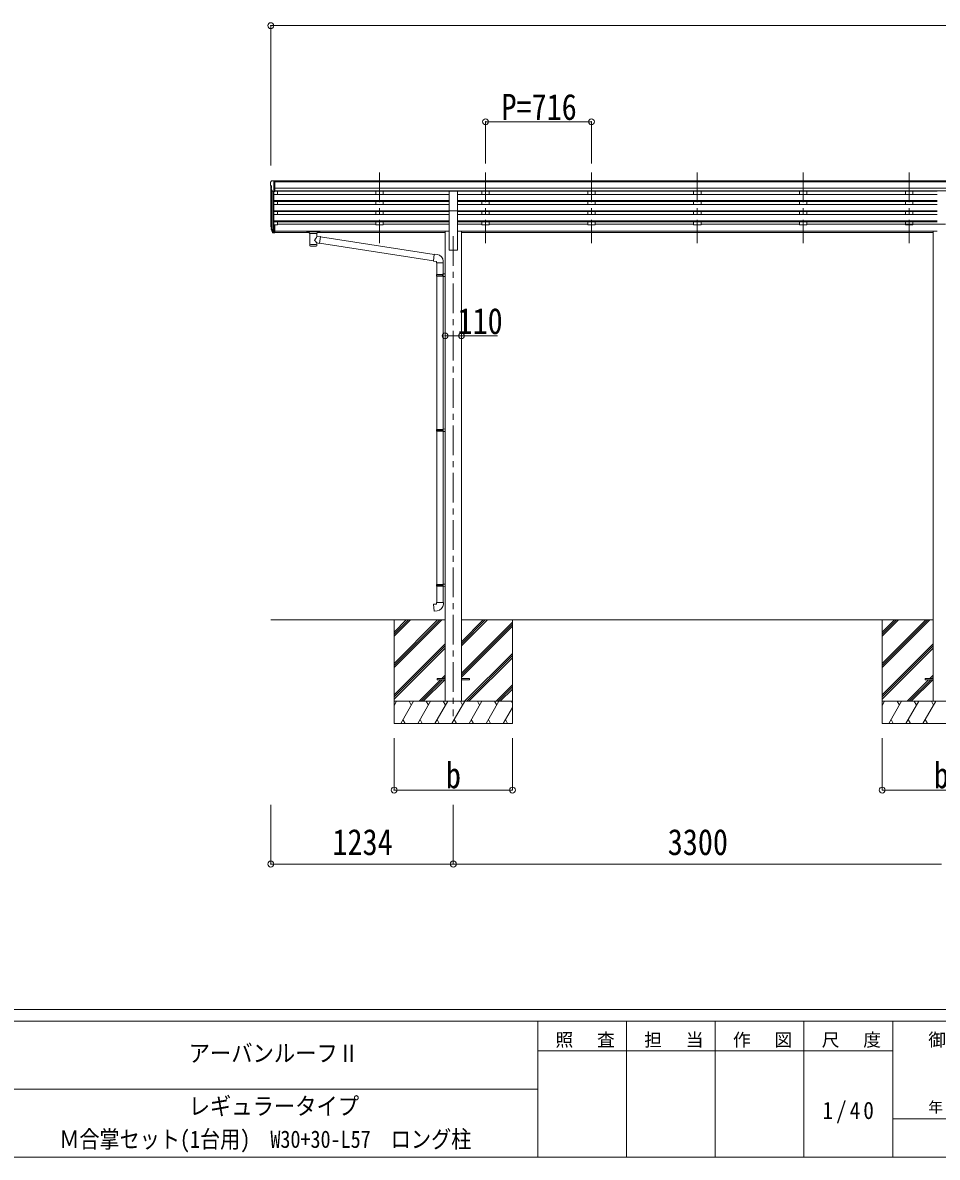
# Model space of a CAD drawing. Units: millimetres at full size, sheet at 1:40; some dimension numbers follow another scale. Extents: x -11243 to 11243, y -7760 to 7760.
# Drawn here: x 119 to 6303, y -7760 to -91 of the extents above; entities that cross this region are included whole.
import ezdxf
from ezdxf.enums import TextEntityAlignment as Align

# ---------------------------------------------------------------- set-up
doc = ezdxf.new("R2010")
doc.units = ezdxf.units.MM
doc.header["$LTSCALE"] = 40
doc.header["$PDMODE"] = 32
doc.header["$PDSIZE"] = 40
doc.linetypes.add('CHAIN1', pattern=[8, 5, -1, 1, -1])
for name, color, linetype, lineweight in [('0-0_0', 7, 'Continuous', 9), ('0-1_本体', 5, 'CHAIN1', 9), ('0-3_ELV2', 4, 'Continuous', 9), ('0-6_OTH_LINE', 6, 'Continuous', 9), ('0-9_OUTLINE', 7, 'Continuous', 9), ('F-0_240', 7, 'Continuous', 9)]:
    doc.layers.add(name, color=color, linetype=linetype, lineweight=lineweight)
doc.styles.add('ＭＳ ゴシック', font='')
doc.styles.get('ＭＳ ゴシック').set_extended_font_data('MS Gothic')

msp = doc.modelspace()

# ---------------------------------------------------------------- linework, layer by layer
at = {"layer": '0-0_0'}
for p, q in [((1796.51, -4127.72), (2975.31, -4127.72)), ((2630.51, -4127.72), (2630.51, -4827.72)), ((2630.51, -4421.9), (2924.68, -4127.72)), ((2630.51, -4436.04), (2938.83, -4127.72)), ((2630.51, -4450.18), (2952.97, -4127.72)), ((2630.51, -4238.05), (2740.84, -4127.72)), ((2630.51, -4223.91), (2726.69, -4127.72)), ((2630.51, -4209.77), (2712.55, -4127.72)), ((3085.71, -4303.35), (3261.34, -4127.72)), ((3085.71, -4289.21), (3247.19, -4127.72)), ((3085.71, -4275.07), (3233.05, -4127.72)), ((3085.71, -4127.72), (6275.31, -4127.72)), ((3430.51, -4127.72), (3430.51, -4827.72)), ((5930.51, -4127.72), (5930.51, -4827.72)), ((5930.51, -4421.9), (6224.68, -4127.72)), ((5930.51, -4436.04), (6238.83, -4127.72)), ((5930.51, -4450.18), (6252.97, -4127.72)), ((5930.51, -4238.05), (6040.84, -4127.72)), ((5930.51, -4223.91), (6026.69, -4127.72)), ((5930.51, -4209.77), (6012.55, -4127.72)), ((3085.71, -4487.2), (3430.51, -4142.4)), ((3085.71, -4501.34), (3430.51, -4156.54)), ((3085.71, -4515.48), (3430.51, -4170.69)), ((2630.51, -4634.03), (2975.31, -4289.23)), ((5930.51, -4634.03), (6275.31, -4289.23)), ((2630.51, -4648.17), (2975.31, -4303.38)), ((2630.51, -4662.32), (2975.31, -4317.52)), ((3107.31, -4677.72), (3430.51, -4354.53)), ((3121.46, -4677.72), (3430.51, -4368.68)), ((5930.51, -4648.17), (6275.31, -4303.38)), ((5930.51, -4662.32), (6275.31, -4317.52)), ((3135.6, -4677.72), (3430.51, -4382.82)), ((2953.45, -4523.22), (2975.31, -4501.36)), ((2967.59, -4523.22), (2975.31, -4515.51)), ((6253.45, -4523.22), (6275.31, -4501.36)), ((6267.59, -4523.22), (6275.31, -4515.51)), ((2798.95, -4677.72), (2944.45, -4532.22)), ((2813.09, -4677.72), (2958.59, -4532.22)), ((2827.23, -4677.72), (2972.73, -4532.22)), ((3319.45, -4677.72), (3430.51, -4566.66)), ((3333.59, -4677.72), (3430.51, -4580.81)), ((3347.73, -4677.72), (3430.51, -4594.95)), ((6098.95, -4677.72), (6244.45, -4532.22)), ((6113.09, -4677.72), (6258.59, -4532.22)), ((6127.23, -4677.72), (6272.73, -4532.22)), ((3430.51, -4677.72), (2630.51, -4677.72)), ((2630.51, -4705.23), (2646.38, -4677.72)), ((2675.25, -4827.72), (2761.85, -4677.72)), ((2746.85, -4703.7), (2731.85, -4677.72)), ((2790.72, -4827.72), (2877.32, -4677.72)), ((2862.32, -4703.71), (2847.32, -4677.72)), ((2906.19, -4827.72), (2992.79, -4677.72)), ((2977.79, -4703.7), (2962.79, -4677.72)), ((3021.66, -4827.72), (3108.26, -4677.72)), ((3093.26, -4703.7), (3078.26, -4677.72)), ((3137.13, -4827.72), (3223.73, -4677.72)), ((3208.73, -4703.7), (3193.73, -4677.72)), ((3252.6, -4827.72), (3339.2, -4677.72)), ((3309.2, -4677.72), (3324.2, -4703.7)), ((3424.67, -4677.72), (3430.51, -4687.82)), ((6730.51, -4677.72), (5930.51, -4677.72)), ((5930.51, -4705.23), (5946.38, -4677.72)), ((5975.25, -4827.72), (6061.85, -4677.72)), ((6046.85, -4703.7), (6031.85, -4677.72)), ((6090.72, -4827.72), (6177.32, -4677.72)), ((6162.32, -4703.71), (6147.32, -4677.72)), ((6206.19, -4827.72), (6292.79, -4677.72)), ((6277.79, -4703.7), (6262.79, -4677.72)), ((3368.07, -4827.72), (3430.51, -4719.59)), ((2630.51, -4827.72), (3430.51, -4827.72)), ((2690.25, -4801.74), (2705.25, -4827.72)), ((2805.72, -4801.74), (2820.72, -4827.72)), ((2921.19, -4801.74), (2936.19, -4827.72)), ((3036.66, -4801.74), (3051.66, -4827.72)), ((3152.13, -4801.74), (3167.13, -4827.72)), ((3267.6, -4801.74), (3282.6, -4827.72)), ((3383.07, -4801.74), (3398.07, -4827.72)), ((5930.51, -4827.72), (6730.51, -4827.72)), ((5990.25, -4801.74), (6005.25, -4827.72)), ((6105.72, -4801.74), (6120.72, -4827.72)), ((6221.19, -4801.74), (6236.19, -4827.72))]:
    msp.add_line(p, q, dxfattribs=at)
at = {"layer": '0-1_本体'}
for p, q in [((2532.5, -1103.32), (2532.5, -1580.84)), ((2532.51, -1103.32), (2532.51, -1580.84)), ((3248.5, -1103.32), (3248.5, -1580.84)), ((3248.51, -1103.32), (3248.51, -1580.84)), ((3964.5, -1103.32), (3964.5, -1580.84)), ((3964.51, -1103.32), (3964.51, -1580.84)), ((4680.5, -1103.32), (4680.5, -1580.84)), ((4680.51, -1103.32), (4680.51, -1580.84)), ((5396.5, -1103.32), (5396.5, -1580.84)), ((5396.51, -1103.32), (5396.51, -1580.84)), ((6112.5, -1103.32), (6112.5, -1580.84)), ((6112.51, -1103.32), (6112.51, -1580.84)), ((3030.51, -1534.16), (3030.51, -4777.72))]:
    msp.add_line(p, q, dxfattribs=at)
at = {"layer": '0-3_ELV2'}
for p, q in [((1794.51, -1168.44), (1794.51, -1169.07)), ((1796.51, -1189.64), (1796.51, -1456.08)), ((1797.04, -1190.25), (1802.36, -1193.32)), ((1801.41, -1159.63), (1797.35, -1165.44)), ((1808.88, -1230.24), (1799.88, -1214.64)), ((1801.48, -1217.41), (1801.48, -1482.79)), ((1804.51, -1159.07), (1802.17, -1159.21)), ((1802.51, -1193.58), (1802.51, -1209.85)), ((1804.51, -1159.07), (1823.01, -1159.07)), ((1816.51, -1232.05), (1816.51, -1159.07)), ((1823.01, -1159.07), (1833.01, -1159.15)), ((1823.01, -1231.05), (1823.01, -1159.07)), ((7538.01, -1160.67), (1823.01, -1160.67)), ((7538.01, -1165.89), (1823.01, -1165.89)), ((7538.01, -1209.42), (1823.01, -1209.42)), ((1833.01, -1160.67), (1833.01, -1159.15)), ((1810.51, -1231.57), (1810.5, -1501.22)), ((1816.51, -1232.05), (1811.3, -1231.73)), ((1816.51, -1232.05), (1816.5, -1456.45)), ((1816.5, -1250.97), (3003, -1250.97)), ((1816.5, -1292.85), (3003, -1292.85)), ((1816.5, -1294.34), (3003, -1294.34)), ((1816.5, -1298.66), (3003, -1298.66)), ((1823.01, -1231.05), (1816.51, -1231.05)), ((7538.01, -1227.27), (1823.01, -1227.27)), ((3003.01, -1230.52), (1823.01, -1230.52)), ((1841.5, -1230.52), (1841.5, -1250.97)), ((1841.5, -1298.66), (1841.5, -1319.46)), ((2507.5, -1230.52), (2507.5, -1250.97)), ((2507.5, -1298.66), (2507.5, -1319.46)), ((2557.5, -1230.52), (2557.5, -1250.97)), ((2557.5, -1298.66), (2557.5, -1319.46)), ((3003.01, -1361.49), (3003.01, -1229.7)), ((3003.01, -1229.7), (3058.01, -1229.7)), ((6303, -1250.97), (3058, -1250.97)), ((6303, -1292.85), (3058, -1292.85)), ((6303, -1294.34), (3058, -1294.34)), ((6303, -1298.66), (3058, -1298.66)), ((3058.01, -1361.49), (3058.01, -1229.7)), ((6303.01, -1230.52), (3058.01, -1230.52)), ((3223.5, -1230.52), (3223.5, -1250.97)), ((3223.5, -1298.66), (3223.5, -1319.46)), ((3273.5, -1230.52), (3273.5, -1250.97)), ((3273.5, -1298.66), (3273.5, -1319.46)), ((3939.5, -1230.52), (3939.5, -1250.97)), ((3939.5, -1298.66), (3939.5, -1319.46)), ((3989.5, -1230.52), (3989.5, -1250.97)), ((3989.5, -1298.66), (3989.5, -1319.46)), ((4655.5, -1230.52), (4655.5, -1250.97)), ((4655.5, -1298.66), (4655.5, -1319.46)), ((4705.5, -1230.52), (4705.5, -1250.97)), ((4705.5, -1298.66), (4705.5, -1319.46)), ((5371.5, -1230.52), (5371.5, -1250.97)), ((5371.5, -1298.66), (5371.5, -1319.46)), ((5421.5, -1230.52), (5421.5, -1250.97)), ((5421.5, -1298.66), (5421.5, -1319.46)), ((6087.5, -1230.52), (6087.5, -1250.97)), ((6087.5, -1298.66), (6087.5, -1319.46)), ((6137.5, -1230.52), (6137.5, -1250.97)), ((6137.5, -1298.66), (6137.5, -1319.46)), ((1816.5, -1319.46), (3003, -1319.46)), ((1816.5, -1361.34), (3003, -1361.34)), ((1816.5, -1362.84), (3003, -1362.84)), ((1816.5, -1367.15), (3003, -1367.15)), ((1841.5, -1387.95), (1841.5, -1367.15)), ((2507.5, -1367.15), (2507.5, -1387.95)), ((2557.5, -1367.15), (2557.5, -1387.95)), ((3003.01, -1361.49), (3003.01, -1627.72)), ((3003.01, -1361.49), (3058.01, -1361.49)), ((6303, -1319.46), (3058, -1319.46)), ((6303, -1361.34), (3058, -1361.34)), ((6303, -1362.84), (3058, -1362.84)), ((6303, -1367.15), (3058, -1367.15)), ((3058.01, -1361.49), (3058.01, -1627.72)), ((3223.5, -1367.15), (3223.5, -1387.95)), ((3273.5, -1367.15), (3273.5, -1387.95)), ((3939.5, -1367.15), (3939.5, -1387.95)), ((3989.5, -1367.15), (3989.5, -1387.95)), ((4655.5, -1367.15), (4655.5, -1387.95)), ((4705.5, -1367.15), (4705.5, -1387.95)), ((5371.5, -1367.15), (5371.5, -1387.95)), ((5421.5, -1367.15), (5421.5, -1387.95)), ((6087.5, -1367.15), (6087.5, -1387.95)), ((6137.5, -1367.15), (6137.5, -1387.95)), ((1816.5, -1387.95), (3003, -1387.95)), ((1816.5, -1429.83), (3003, -1429.83)), ((1816.5, -1431.33), (3003, -1431.33)), ((1816.5, -1435.65), (3003, -1435.65)), ((1816.5, -1456.45), (1816.5, -1511.22)), ((1823, -1456.45), (1816.5, -1456.45)), ((1823, -1456.45), (1823, -1510.48)), ((1841.5, -1457.08), (1823, -1457.08)), ((1841.5, -1435.65), (1841.5, -1457.08)), ((1841.5, -1452.14), (2507.5, -1452.14)), ((2507.5, -1435.65), (2507.5, -1457.08)), ((2557.5, -1457.08), (2507.5, -1457.08)), ((2557.5, -1435.65), (2557.5, -1457.08)), ((2557.5, -1452.14), (3003, -1452.14)), ((6303, -1387.95), (3058, -1387.95)), ((6303, -1429.83), (3058, -1429.83)), ((6303, -1431.33), (3058, -1431.33)), ((6303, -1435.65), (3058, -1435.65)), ((3223.5, -1452.14), (3058, -1452.14)), ((3223.5, -1435.65), (3223.5, -1457.08)), ((3273.5, -1457.08), (3223.5, -1457.08)), ((3273.5, -1435.65), (3273.5, -1457.08)), ((3939.5, -1452.14), (3273.5, -1452.14)), ((3939.5, -1435.65), (3939.5, -1457.08)), ((3989.5, -1457.08), (3939.5, -1457.08)), ((3989.5, -1435.65), (3989.5, -1457.08)), ((4655.5, -1452.14), (3989.5, -1452.14)), ((4655.5, -1435.65), (4655.5, -1457.08)), ((4705.5, -1457.08), (4655.5, -1457.08)), ((4705.5, -1435.65), (4705.5, -1457.08)), ((5371.5, -1452.14), (4705.5, -1452.14)), ((5371.5, -1435.65), (5371.5, -1457.08)), ((5421.5, -1457.08), (5371.5, -1457.08)), ((5421.5, -1435.65), (5421.5, -1457.08)), ((6303, -1452.14), (5421.5, -1452.14)), ((6087.5, -1435.65), (6087.5, -1457.08)), ((6358, -1452.14), (6087.5, -1452.14)), ((6137.5, -1457.08), (6087.5, -1457.08)), ((6137.5, -1435.65), (6137.5, -1457.08)), ((6303.01, -1452.14), (6137.5, -1452.14)), ((1797.6, -1470.64), (1801.48, -1478.58)), ((1798.2, -1469.26), (1801.48, -1476.32)), ((1799.91, -1481.91), (1800.25, -1486.32)), ((1800.25, -1486.32), (1809.06, -1509.86)), ((1800.87, -1485.75), (1809.06, -1501.93)), ((1810.07, -1500.8), (1802.32, -1485.39)), ((1816.5, -1501.48), (1811.37, -1501.48)), ((1816.5, -1503.28), (1811.66, -1503.28)), ((1816.5, -1511.22), (1811.66, -1511.22)), ((1823, -1496.58), (1816.5, -1496.58)), ((1823, -1501.46), (1816.5, -1501.46)), ((1823, -1510.48), (1816.5, -1510.48)), ((1823, -1499.15), (2975.31, -1499.15)), ((1823, -1500.55), (2975.31, -1500.55)), ((2057, -1508.24), (1823, -1508.24)), ((2975.31, -1508.24), (2111, -1508.24)), ((2975.31, -1498.72), (2975.31, -4677.72)), ((2975.31, -1498.72), (3003.01, -1498.72)), ((3085.71, -1498.72), (3058.01, -1498.72)), ((3085.71, -1498.72), (3085.71, -4677.72)), ((6275.3, -1499.15), (3085.71, -1499.15)), ((6275.3, -1500.55), (3085.71, -1500.55)), ((6275.3, -1508.24), (3085.71, -1508.24)), ((6275.31, -1498.72), (6275.31, -4677.72)), ((6275.31, -1498.72), (6303.01, -1498.72)), ((3003.01, -1627.72), (3058.01, -1627.72)), ((2920.51, -4523.22), (2975.31, -4523.22)), ((3085.71, -4523.22), (3140.51, -4523.22)), ((3140.51, -4523.22), (3140.51, -4532.22)), ((6220.51, -4523.22), (6275.31, -4523.22)), ((3085.71, -4532.22), (3140.51, -4532.22))]:
    msp.add_line(p, q, dxfattribs=at)
for points in [[(2920.51, -4523.22), (2920.51, -4532.22), (2975.31, -4532.22)], [(6220.51, -4523.22), (6220.51, -4532.22), (6275.31, -4532.22)]]:
    msp.add_lwpolyline(points, dxfattribs=at)
for centre, radius, start, end in [((1797.51, -1168.44), 3, 93, 180), ((1996.51, -1169.07), 202, 180, 184.94904), ((1801.41, -1185.88), 6.18, 185.7035, 224.99897), ((1802.48, -1213.14), 3, 94.7167, 210), ((1802.23, -1160.21), 1, 93.5, 145), ((1802.21, -1209.85), 0.3, 274.7167, 0), ((1802.21, -1193.58), 0.3, 0, 60), ((1811.48, -1228.74), 3, 210, 266.5), ((1825.69, -1461.52), 29.53, 186.50806, 197.98144), ((1827.09, -1459.76), 30.41, 187.1552, 198.19734)]:
    msp.add_arc(centre, radius, start, end, dxfattribs=at)
for centre, major_axis, ratio, start_param, end_param in [((1885.16, -1461.95), (-89.06, 1.43), 0.57596, 6.1962358, 6.3678173), ((1884.37, -1455.28), (87.93, 4.42), 0.541684, 3.0659337, 3.2228513), ((1801.22, -1481.91), (1.3, 0), 0.90356, 1.3700892, 3.347195), ((1887.14, -1465.72), (-89.07, 0), 0.90356, 0.2056023, 0.2515348), ((1886.42, -1461.85), (-88.05, 0), 0.90356, 0.2662965, 0.3003836), ((1811.66, -1500.57), (-3, 0), 0.90356, 0.5235988, 1.5707963), ((1811.66, -1508.51), (3, 0), 0.90356, 3.6651914, 4.712389), ((1811.37, -1500.12), (-1.5, 0), 0.90356, 0.5235988, 1.5707963)]:
    msp.add_ellipse(centre, major_axis=major_axis, ratio=ratio, start_param=start_param, end_param=end_param, dxfattribs=at)
at = {"layer": '0-6_OTH_LINE'}
for p, q in [((1796.51, -110.67), (1796.51, -1056.08)), ((1796.51, -110.67), (7564.51, -110.67)), ((3248.51, -760.67), (3248.51, -1043.12)), ((3248.51, -760.67), (3964.51, -760.67)), ((3964.51, -760.67), (3964.51, -1043.12)), ((2975.31, -2207.27), (3085.71, -2207.27)), ((2630.51, -5277.72), (2630.51, -4927.74)), ((3430.51, -5277.72), (3430.51, -4927.74)), ((5930.51, -5277.72), (5930.51, -4927.74)), ((2630.51, -5277.72), (3430.51, -5277.72)), ((5930.51, -5277.72), (6730.51, -5277.72)), ((1796.51, -5777.72), (1796.51, -5377.72)), ((3030.51, -5777.72), (3030.51, -5377.72)), ((3030.51, -5777.72), (1796.51, -5777.72)), ((6330.51, -5777.72), (3030.51, -5777.72))]:
    msp.add_line(p, q, dxfattribs=at)
at = {"layer": '0-6_OTH_LINE', "lineweight": 18}
msp.add_line((3085.71, -2207.27), (3329.6, -2207.27), dxfattribs=at)
at = {"layer": '0-6_OTH_LINE'}
for p in [(1796.51, -110.67), (3248.51, -760.67), (3964.51, -760.67), (2975.31, -2207.27), (3085.71, -2207.27), (2630.51, -5277.72), (3430.51, -5277.72), (5930.51, -5277.72), (1796.51, -5777.72), (3030.51, -5777.72)]:
    msp.add_point(p, dxfattribs=at)
at = {"layer": '0-9_OUTLINE'}
for p, q in [((2040.5, -1501.32), (2040.5, -1507.08)), ((2042.5, -1500.66), (2125.5, -1500.66)), ((2042.5, -1502.84), (2125.5, -1502.84)), ((2042.5, -1507.75), (2057, -1507.75)), ((2057, -1513.39), (2057, -1506.84)), ((2061.1, -1514.31), (2061.09, -1599.75)), ((2106.9, -1533.06), (2106.9, -1514.31)), ((2132.12, -1536.96), (2106.9, -1533.05)), ((2111, -1513.39), (2111, -1506.84)), ((2111, -1507.75), (2125.5, -1507.75)), ((2127.5, -1501.32), (2127.5, -1507.08)), ((2106.92, -1599.75), (2106.9, -1579.08)), ((2106.9, -1579.4), (2125.1, -1582.22)), ((2132.12, -1536.96), (2125.1, -1582.22)), ((2897.44, -1700.26), (2125.37, -1580.48)), ((2901.11, -1658.32), (2131.81, -1538.97)), ((2922.12, -1658.2), (2901.28, -1656.38)), ((2917.19, -1713.94), (2963.19, -1713.94)), ((2919.3, -1713.94), (2919.3, -1791.79)), ((2961.3, -1713.94), (2961.3, -1789.23)), ((2963.19, -1713.94), (2963.19, -1703.03)), ((2917.3, -1793.79), (2918.3, -1791.79)), ((2917.3, -1793.79), (2961.3, -1793.79)), ((2917.3, -1793.79), (2917.3, -1801.79)), ((2917.3, -1801.79), (2961.3, -1801.79)), ((2917.3, -1801.79), (2918.3, -1803.79)), ((2918.3, -1791.79), (2961.3, -1791.79)), ((2918.3, -1803.79), (2961.3, -1803.79)), ((2919.3, -1803.79), (2919.3, -2839.98)), ((2956.83, -1793.79), (2956.4, -1791.79)), ((2959.3, -1789.29), (2975.3, -1788.82)), ((2959.3, -1791.29), (2959.3, -1789.29)), ((2959.3, -1791.29), (2961.3, -1791.29)), ((2959.3, -1806.29), (2959.3, -1804.29)), ((2959.3, -1806.29), (2975.3, -1806.76)), ((2961.3, -1806.35), (2961.3, -2837.42)), ((2975.3, -1788.82), (2975.3, -1806.76)), ((2959.3, -2837.48), (2975.3, -2837.01)), ((2959.3, -2839.48), (2959.3, -2837.48)), ((2975.3, -2837.01), (2975.3, -2854.95)), ((2917.3, -2841.98), (2918.3, -2839.98)), ((2917.3, -2841.98), (2961.3, -2841.98)), ((2917.3, -2841.98), (2917.3, -2849.98)), ((2917.3, -2849.98), (2961.3, -2849.98)), ((2917.3, -2849.98), (2918.3, -2851.98)), ((2918.3, -2839.98), (2961.3, -2839.98)), ((2918.3, -2851.98), (2961.3, -2851.98)), ((2919.3, -2851.98), (2919.3, -3888.17)), ((2956.83, -2841.98), (2956.4, -2839.98)), ((2959.3, -2839.48), (2961.3, -2839.48)), ((2959.3, -2854.48), (2959.3, -2852.48)), ((2959.3, -2854.48), (2975.3, -2854.95)), ((2961.3, -2854.54), (2961.3, -3885.61)), ((2917.3, -3890.17), (2918.3, -3888.17)), ((2917.3, -3890.17), (2961.3, -3890.17)), ((2917.3, -3890.17), (2917.3, -3898.17)), ((2917.3, -3898.17), (2961.3, -3898.17)), ((2917.3, -3898.17), (2918.3, -3900.17)), ((2918.3, -3888.17), (2961.3, -3888.17)), ((2918.3, -3900.17), (2961.3, -3900.17)), ((2919.3, -3900.17), (2919.3, -4010.17)), ((2956.83, -3890.17), (2956.4, -3888.17)), ((2959.3, -3885.67), (2975.3, -3885.19)), ((2959.3, -3887.67), (2959.3, -3885.67)), ((2959.3, -3887.67), (2961.3, -3887.67)), ((2959.3, -3902.67), (2959.3, -3900.67)), ((2959.3, -3902.67), (2975.3, -3903.14)), ((2961.3, -3902.72), (2961.3, -4010.17)), ((2975.3, -3885.19), (2975.3, -3903.14)), ((2917.3, -4010.17), (2963.3, -4010.17)), ((2917.3, -4020.17), (2917.3, -4010.17)), ((2963.3, -4010.17), (2963.3, -4021.08))]:
    msp.add_line(p, q, dxfattribs=at)
for points in [[(2040.5, -1501.32), (2040.54, -1501.13), (2040.63, -1500.99), (2040.72, -1500.9), (2040.82, -1500.84), (2040.95, -1500.79), (2041.24, -1500.73), (2041.73, -1500.68), (2042.27, -1500.66), (2042.5, -1500.66)], [(2040.5, -1507.08), (2040.54, -1507.28), (2040.63, -1507.41), (2040.72, -1507.51), (2040.82, -1507.57), (2040.95, -1507.61), (2041.24, -1507.68), (2041.73, -1507.72), (2042.27, -1507.74), (2042.5, -1507.75)], [(2125.5, -1500.66), (2125.86, -1500.66), (2126.39, -1500.69), (2126.84, -1500.74), (2127.14, -1500.82), (2127.31, -1500.92), (2127.43, -1501.05), (2127.5, -1501.23), (2127.5, -1501.32)], [(2125.5, -1507.75), (2125.86, -1507.74), (2126.39, -1507.72), (2126.84, -1507.67), (2127.14, -1507.59), (2127.31, -1507.49), (2127.43, -1507.35), (2127.5, -1507.17), (2127.5, -1507.08)], [(2901.28, -1656.38), (2897.27, -1702.2), (2917.19, -1703.94), (2917.19, -1713.94)], [(2956.83, -1793.79), (2956.83, -1801.79), (2956.4, -1803.79)], [(2959.3, -1804.29), (2961.3, -1804.29), (2961.3, -1791.29)], [(2956.83, -2841.98), (2956.83, -2849.98), (2956.4, -2851.98)], [(2959.3, -2852.48), (2961.3, -2852.48), (2961.3, -2839.48)], [(2956.83, -3890.17), (2956.83, -3898.17), (2956.4, -3900.17)], [(2959.3, -3900.67), (2961.3, -3900.67), (2961.3, -3887.67)], [(2922.23, -4065.91), (2901.39, -4067.73), (2897.38, -4021.91), (2917.3, -4020.17)]]:
    msp.add_lwpolyline(points, dxfattribs=at)
for centre, start, end in [((2918.19, -1703.03), 0, 85), ((2918.3, -4021.08), 275, 0)]:
    msp.add_arc(centre, 45, start, end, dxfattribs=at)
for centre, major_axis, ratio, start_param, end_param in [((2042.5, -1503.06), (2, 0), 0.109601, 3.1415927, 4.712389), ((2084, -1513.31), (27.06, 0), 0.069685, 3.1415927, 6.2831853), ((2084, -1506.84), (27, 0), 0.070066, 6.2831853, 9.424778), ((2084, -1559.59), (-22.81, -26.62), 0.234429, 1.6855472, 3.1268519), ((2095, -1510.82), (16, 0), 0.361356, 6.2636979, 6.2831853), ((2125.5, -1503.06), (2, 0), 0.109601, 4.712389, 6.2831853), ((2084, -1599.75), (22.92, 0), 0.101955, 3.1415499, 6.2833984), ((2084, -1587.31), (22.91, 0), 0.122865, 3.1415927, 6.2831853), ((2086.56, -1556.94), (20.32, -22.25), 0.045535, 0.0389954, 1.3075346)]:
    msp.add_ellipse(centre, major_axis=major_axis, ratio=ratio, start_param=start_param, end_param=end_param, dxfattribs=at)
at = {"layer": 'F-0_240', "color": 5}
for p, q in [((-11242.74, -6760), (10677.26, -6760)), ((-11242.74, -6840), (7121.58, -6840)), ((3601.58, -6840), (3601.58, -7760)), ((4201.58, -6840), (4201.58, -7760)), ((4801.58, -6840), (4801.58, -7760)), ((5401.58, -6840), (5401.58, -7760)), ((6001.58, -6840), (6001.58, -7760)), ((3601.58, -7040), (6001.58, -7040)), ((-4598.42, -7300), (3601.58, -7300)), ((6001.58, -7500), (7121.58, -7500)), ((-11242.74, -7760), (10677.26, -7760))]:
    msp.add_line(p, q, dxfattribs=at)

# ---------------------------------------------------------------- texts
at = {"layer": '0-6_OTH_LINE', "color": 7, "style": 'ＭＳ ゴシック', "width": 0.85}
for s, p in [('P=716', (3356.51, -800.67)), ('110', (3059.28, -2247.96)), ('b', (2980.51, -5317.72)), ('b', (6280.51, -5317.72)), ('1234', (2213.51, -5769.72)), ('3300', (4480.51, -5769.72))]:
    msp.add_text(s, height=176, dxfattribs=at).set_placement(p, align=Align.BOTTOM_LEFT)
at = {"layer": 'F-0_240', "style": 'ＭＳ ゴシック'}
for s, width, p in [('アーバンルーフⅡ', 0.9, (1241.58, -7150)), ('レギュラータイプ', 0.9, (1241.58, -7507.84)), ('Ｍ合掌セット(1台用)\u3000W30+30-L57\u3000ロング柱', 0.85, (366.58, -7731.34))]:
    msp.add_text(s, height=117.3, dxfattribs=dict(at, width=width)).set_placement(p, align=Align.BOTTOM_LEFT)
msp.add_text('年\u3000\u3000月\u3000\u3000日', height=73.31, dxfattribs=at).set_placement((6241.58, -7480), align=Align.BOTTOM_LEFT)
at = {"layer": 'F-0_240', "attachment_point": 7, "style": 'ＭＳ ゴシック'}
for s, insert, char_height in [('\\T1.17;照\u3000査', (3721.58, -7020), 87.98), ('\\T1.17;担\u3000当', (4321.58, -7020), 87.98), ('\\T1.17;作\u3000図', (4921.58, -7020), 87.98), ('\\T1.17;尺\u3000度', (5521.58, -7020), 87.98), ('\\T1.17;御受領印', (6241.58, -7020), 87.98), ('\\T1.28;\\W0.9;1/40', (5526.58, -7530), 117.3)]:
    msp.add_mtext(s, dxfattribs=dict(at, insert=insert, char_height=char_height))

doc.saveas('drawing.dxf')
